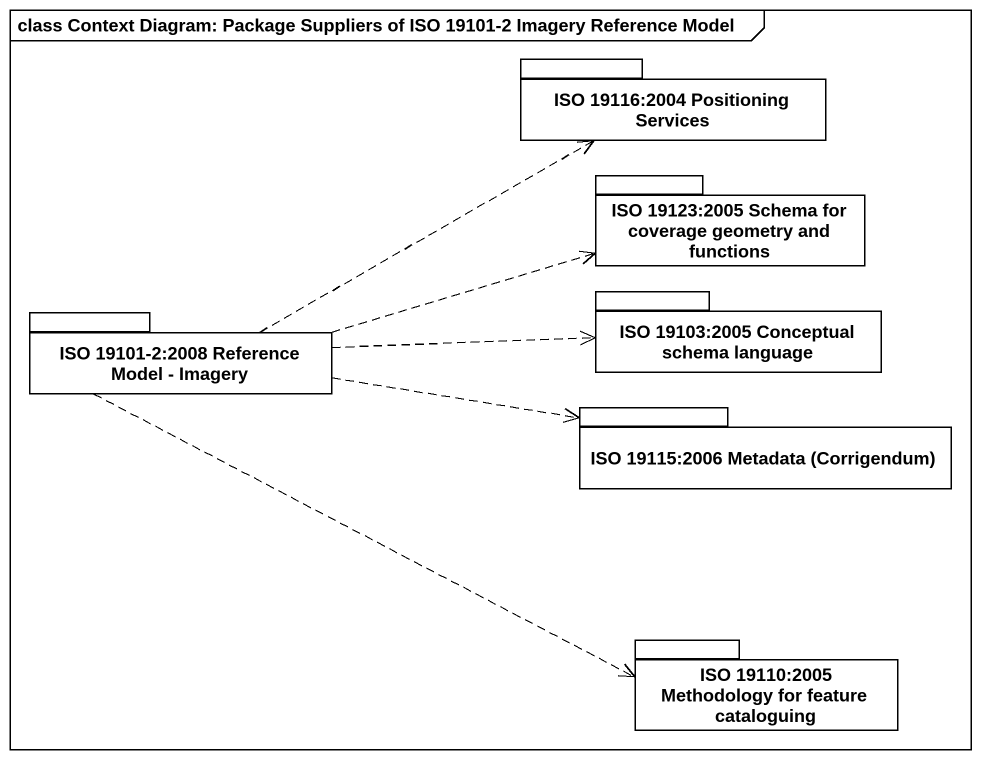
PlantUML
@startuml
mainframe class Context Diagram: Package Suppliers of ISO 19101-2 Imagery Reference Model
package "ISO 19116:2004 Positioning Services" as ISO_19116_2004_Positioning {
}
package "ISO 19123:2005 Schema for coverage geometry and functions" as ISO_19123_2005_Schema_for {
}
package "ISO 19101-2:2008 Reference Model - Imagery" as ISO_19101_2_2008_Reference {
}
package "ISO 19103:2005 Conceptual schema language" as ISO_19103_2005_Conceptual {
}
package "ISO 19115:2006 Metadata (Corrigendum)" as ISO_19115_2006_Metadata {
}
package "ISO 19110:2005 Methodology for feature cataloguing" as ISO_19110_2005_Methodology {
}
ISO_19101_2_2008_Reference .right.> ISO_19116_2004_Positioning
ISO_19101_2_2008_Reference .right.> ISO_19123_2005_Schema_for
ISO_19101_2_2008_Reference .right.> ISO_19103_2005_Conceptual
ISO_19101_2_2008_Reference .right.> ISO_19115_2006_Metadata
ISO_19101_2_2008_Reference .right.> ISO_19110_2005_Methodology
@enduml
